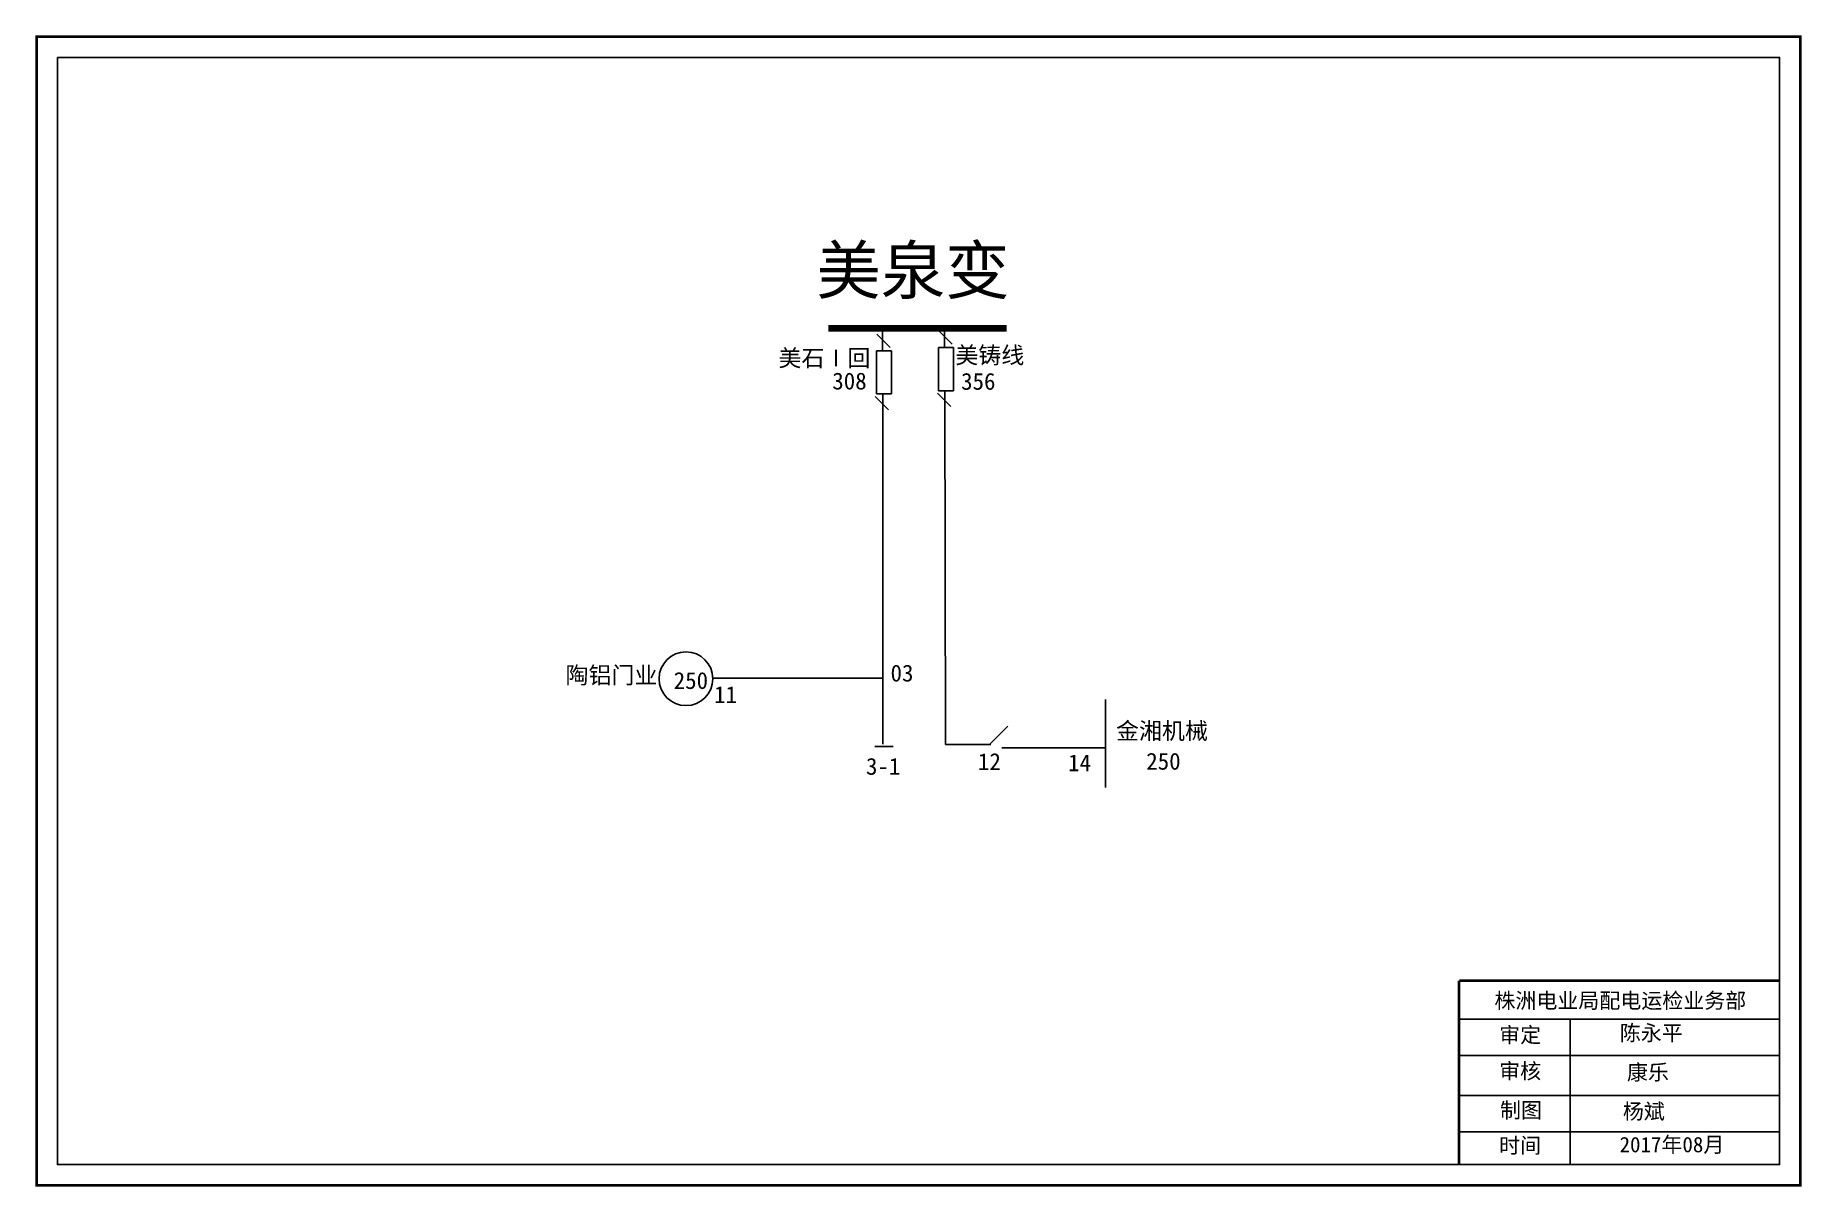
# Model space of a CAD drawing. Extents: x 0 to 344, y 0 to 224.
import ezdxf

# ---------------------------------------------------------------- set-up
doc = ezdxf.new("R2010")
doc.units = 0
doc.header["$LTSCALE"] = 0.774411
doc.linetypes.add('ACAD_ISO02W100', pattern=[15, 12, -3])
doc.layers.get('0').update_dxf_attribs({"linetype": 'CONTINUOUS'})
doc.styles.get("Standard").update_dxf_attribs({"font": '', "height": 2.5})
doc.styles.add('字体', font='', dxfattribs={"height": 2.5})
doc.styles.get('Standard').set_extended_font_data('SimSun')
doc.styles.get('字体').set_extended_font_data('楷体_GB2312')

msp = doc.modelspace()

# ---------------------------------------------------------------- linework, layer by layer
at = {"linetype": 'Continuous'}
for p, q in [((166.42, 163.37), (163.82, 165.97)), ((178.53, 163.99), (175.93, 166.59)), ((166.13, 151.24), (163.53, 153.84)), ((164.97, 154.27), (165.01, 86.02)), ((178.25, 151.85), (175.64, 154.45)), ((177.09, 154.89), (177.19, 85.96)), ((165.01, 98.89), (131.95, 98.89)), ((208.42, 94.76), (208.42, 77.56)), ((177.19, 85.96), (186.04, 85.96)), ((277.4, 32.41), (339.77, 32.41)), ((299.05, 32.4), (299.05, 4.07)), ((277.4, 25.31), (339.77, 25.31)), ((277.4, 17.56), (339.77, 17.56)), ((277.4, 10.46), (339.77, 10.46))]:
    msp.add_line(p, q, dxfattribs=at)
at = {"linetype": 'ACAD_ISO02W100'}
for p, q in [((164.92, 162.72), (164.91, 167.18)), ((177.04, 163.34), (177.04, 167.4))]:
    msp.add_line(p, q, dxfattribs=at)
at = {"color": 7, "linetype": 'Continuous'}
for p, q in [((185.86, 86.04), (189.37, 89.56)), ((163.41, 85.54), (167, 85.54)), ((188.2, 85.34), (208.36, 85.34))]:
    msp.add_line(p, q, dxfattribs=at)
at = {"linetype": 'Continuous', "const_width": 0.5}
msp.add_lwpolyline([(-0.03, 223.97), (343.94, 223.97), (343.94, 0.01), (-0.03, 0.01)], close=True, dxfattribs=at)
at = {"linetype": 'Continuous'}
msp.add_lwpolyline([(4.01, 219.93), (339.9, 219.93), (339.9, 4.05), (4.01, 4.05)], close=True, dxfattribs=at)
for points, const_width in [([(189.12, 167.11), (154.36, 167.11)], 1.31), ([(277.36, 39.92), (277.36, 4.19)], 0.5), ([(277.4, 39.92), (339.77, 39.92)], 0.5)]:
    msp.add_lwpolyline(points, dxfattribs=dict(at, const_width=const_width))
at = {"linetype": 'ACAD_ISO02W100'}
for points in [[(166.66, 154.31), (163.76, 154.31), (163.76, 162.72), (166.66, 162.72)], [(178.78, 154.92), (175.88, 154.92), (175.88, 163.34), (178.78, 163.34)]]:
    msp.add_lwpolyline(points, close=True, dxfattribs=at)
at = {"linetype": 'Continuous'}
msp.add_circle((126.61, 98.79), 5.24, dxfattribs=at)

# ---------------------------------------------------------------- texts
at = {"linetype": 'Continuous', "attachment_point": 1, "style": '字体'}
for s, insert, char_height, width in [('{\\fSimSun|b0|i0|c134|p2;美泉变}', (152.05, 183.03), 9.2009, 43.3768), ('{\\fSimSun|b0|i0|c134|p2;陶铝门业}', (103.12, 101.12), 3.286, 19.6578), ('金湘机械', (210.47, 90.27), 3.286, 31.4638), ('株洲电业局配电运检业务部', (284.27, 37.54), 3, 82.0179), ('审定', (285.19, 30.85), 3, 23.4615), ('陈永平', (308.73, 31.23), 3, 23.4615), ('审核', (285.19, 23.79), 3, 23.4615), ('康乐', (310.12, 23.57), 3, 33.0539), ('制图', (285.35, 16.17), 3, 23.4615), ('{\\fSimSun|b0|i0|c134|p2;杨斌}', (309.32, 15.94), 3, 23.4615), ('时间', (285.19, 9.29), 3, 23.4615), ('2017{\\fSimSun|b0|i0|c134|p2;年}08{\\fSimSun|b0|i0|c134|p2;月}', (308.68, 9.46), 3, 32.0813)]:
    msp.add_mtext(s, dxfattribs=dict(at, insert=insert, char_height=char_height, width=width))
at = {"color": 7, "linetype": 'Continuous', "char_height": 3.286, "width": 18.7065, "attachment_point": 1, "style": '字体'}
for s, insert in [('美石Ⅰ回', (144.65, 162.95)), ('美铸线', (179.14, 163.52))]:
    msp.add_mtext(s, dxfattribs=dict(at, insert=insert))
at = {"linetype": 'Continuous', "char_height": 3.286, "width": 7.4336, "attachment_point": 1}
for s, insert in [('308', (155.14, 158.47)), ('356', (180.26, 158.41)), ('250', (124.21, 100.08)), ('03', (166.5, 101.53)), ('3-1', (161.71, 83.35)), ('12', (183.55, 84.27)), ('14', (201.13, 84.04)), ('250', (216.37, 84.34))]:
    msp.add_mtext(s, dxfattribs=dict(at, insert=insert))
at = {"color": 1, "linetype": 'Continuous', "insert": (132.09, 97.32), "char_height": 3.286, "width": 7.4336, "attachment_point": 1}
msp.add_mtext('11', dxfattribs=at)

doc.saveas('drawing.dxf')
